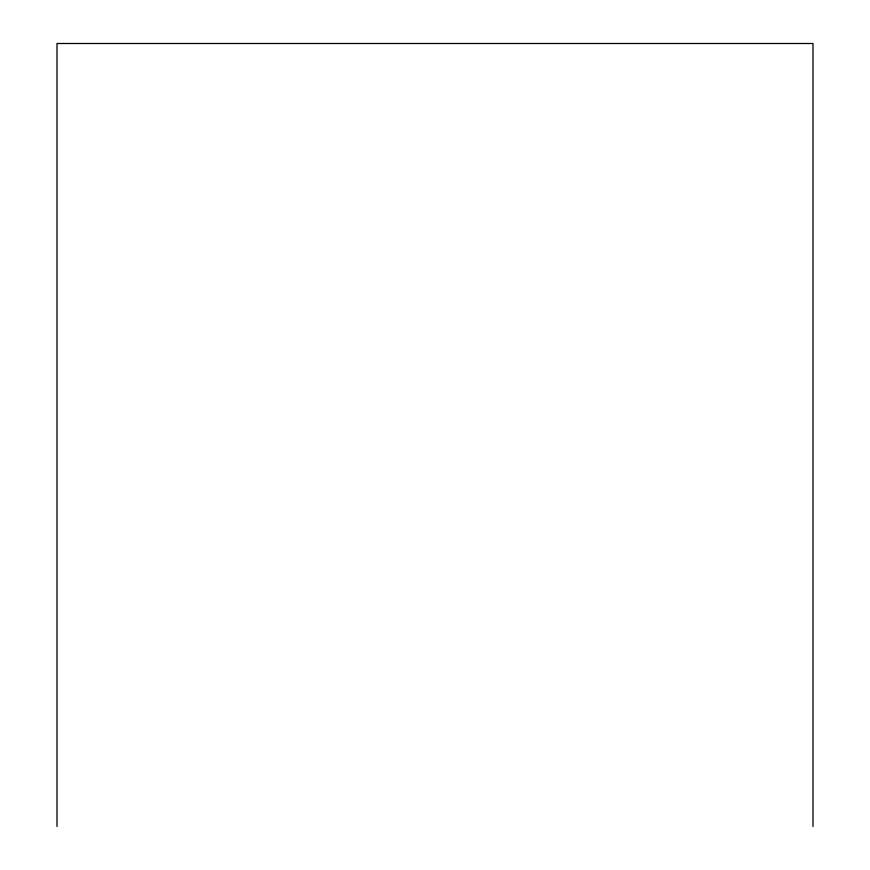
<?xml version="1.0" encoding="UTF-8"?>
<svg xmlns="http://www.w3.org/2000/svg" width="870" height="870" viewBox="0 0 870 870"><rect width="100%" height="100%" fill="white"/><g stroke="black" fill="none" stroke-linecap="round" stroke-linejoin="round"><path stroke-width="1.3" d="M812.993 826.5L812.993 43.5L57.007 43.5L57.007 826.5"/></g></svg>
